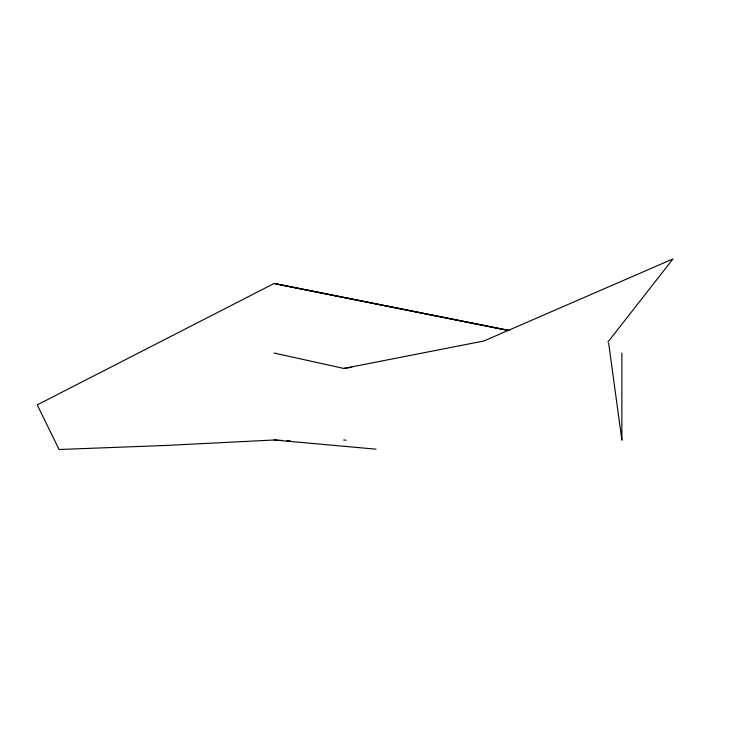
<?xml version="1.0" encoding="UTF-8"?>
<svg xmlns="http://www.w3.org/2000/svg" width="745" height="745" viewBox="0 0 745 745"><rect width="100%" height="100%" fill="white"/><g stroke="black" fill="none" stroke-linecap="round" stroke-linejoin="round"><path stroke-width="1.12" d="M607.883 342.104L672.968 258.934L483.887 340.996L343.771 368.44L274.104 353.046M508.993 330.473L274.104 283.491L37.25 404.88L59.078 449.505L165.8 445.454L274.104 439.997L282.215 440.435M343.771 368.44L351.789 367.257M286.853 440.686L290.327 440.872M343.696 439.997L346.015 440.202M274.104 439.997L376.095 449.179M274.104 283.491L508.9 330.473M277.214 284.18L507.699 330.342M608.637 343.063L621.879 439.997L621.879 353.046M621.675 437.697L621.879 439.997"/></g></svg>
